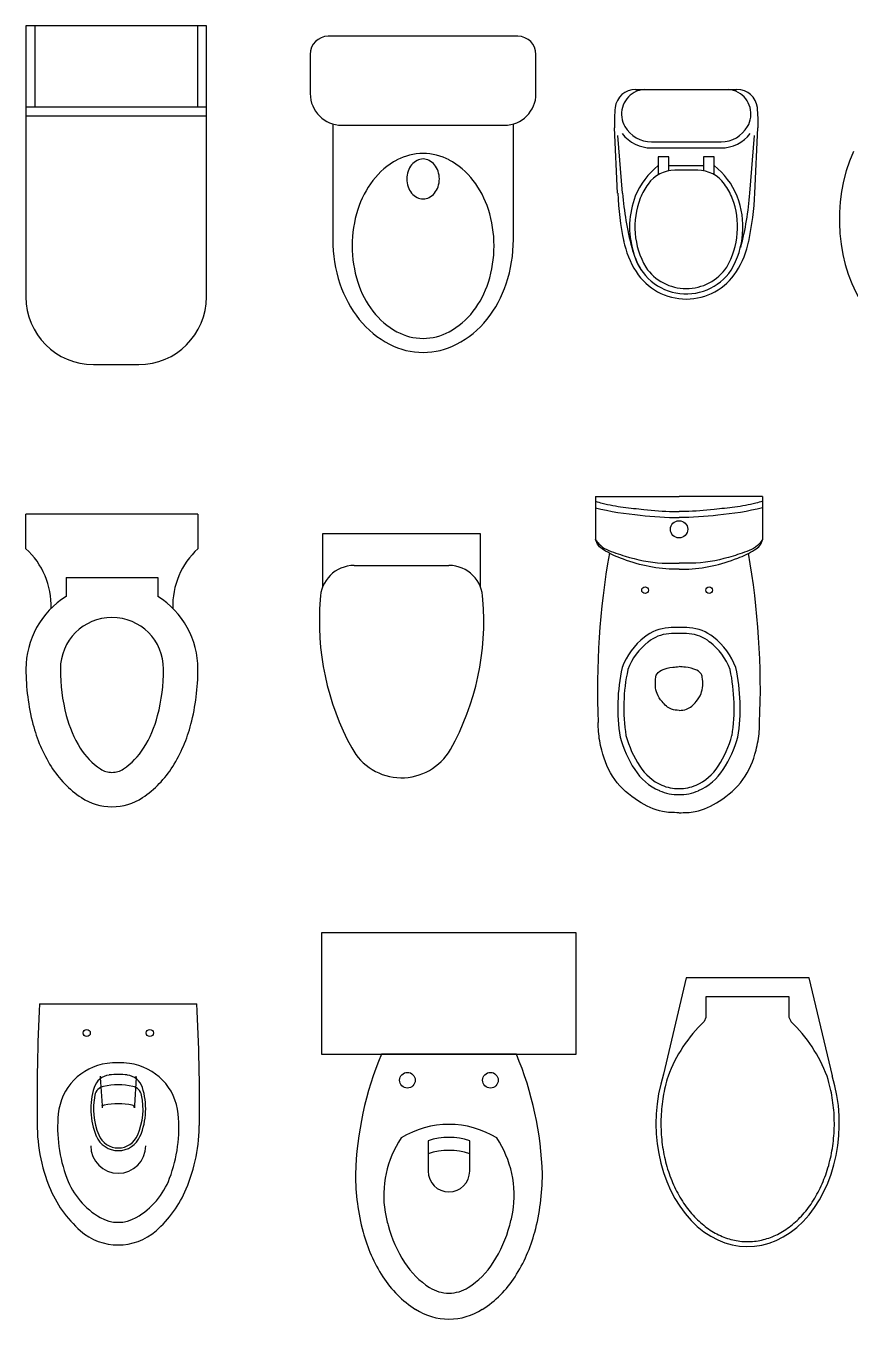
# Model space of a CAD drawing. Header units: inches. Extents: x -4069 to 370, y 13184 to 18341.
# Drawn here: x -4019 to -2194, y 13184 to 16047 of the extents above; entities that cross this region are included whole.
import ezdxf

# ---------------------------------------------------------------- set-up
doc = ezdxf.new("R2010")
doc.units = ezdxf.units.IN
doc.header["$MEASUREMENT"] = 0
doc.layers.add('freecads.com', color=7, linetype='Continuous')

msp = doc.modelspace()

# ---------------------------------------------------------------- linework, layer by layer
at = {"layer": 'freecads.com'}
for p, q in [((-3619.4, 16047.2), (-4019.4, 16047.2)), ((-4019.4, 16047.2), (-4019.4, 15847.2)), ((-3999.4, 16047.2), (-3999.4, 15867.2)), ((-3639.4, 16047.2), (-3639.4, 15867.2)), ((-3619.4, 15847.2), (-3619.4, 16047.2)), ((-2929.6, 16024.1), (-3349.6, 16024.1)), ((-3389.6, 15984.1), (-3389.6, 15897.1)), ((-2889.6, 15897.1), (-2889.6, 15984.1)), ((-2669, 15906.5), (-2444.5, 15906.5)), ((-3619.4, 15867.2), (-4019.4, 15867.2)), ((-3619.4, 15847.2), (-4019.4, 15847.2)), ((-4019.4, 15847.2), (-4019.4, 15447.2)), ((-3619.4, 15447.2), (-3619.4, 15847.2)), ((-3339.6, 15830), (-3339.6, 15574.1)), ((-3319.6, 15827.1), (-2959.6, 15827.1)), ((-2939.6, 15574.1), (-2939.6, 15830)), ((-2708.7, 15676.7), (-2715.7, 15821.6)), ((-2404.9, 15676.7), (-2397.9, 15821.6)), ((-2697.8, 15676.7), (-2708, 15804.1)), ((-2633.9, 15790.4), (-2479.7, 15790.4)), ((-2415.7, 15676.7), (-2405.5, 15804.1)), ((-2633.7, 15776.8), (-2479.9, 15776.8)), ((-2595, 15757.3), (-2618.7, 15757.3)), ((-2618.7, 15757.3), (-2618.7, 15717.5)), ((-2595, 15726.2), (-2595, 15757.3)), ((-2494.9, 15757.3), (-2518.6, 15757.3)), ((-2518.6, 15757.3), (-2518.6, 15726.2)), ((-2494.9, 15717.5), (-2494.9, 15757.3)), ((-2595, 15737.9), (-2518.6, 15737.9)), ((-2531.5, 15727.4), (-2582.1, 15727.4)), ((-3869.4, 15297.2), (-3769.4, 15297.2)), ((-2757.7, 15005), (-2757.7, 14910.1)), ((-2757.7, 15005), (-2572.7, 15005)), ((-2387.7, 15005), (-2572.7, 15005)), ((-2387.7, 15005), (-2387.7, 14910.1)), ((-4019.2, 14889.6, 0), (-4019.2, 14965.8, 0)), ((-3638.2, 14965.8, 0), (-4019.2, 14965.8, 0)), ((-3638.2, 14965.8, 0), (-3638.2, 14889.6, 0)), ((-3012.3, 14922.4), (-3362.3, 14922.4)), ((-3930.3, 14826.1, 0), (-3930.3, 14784.1, 0)), ((-3930.3, 14826.1, 0), (-3727.1, 14826.1, 0)), ((-3727.1, 14826.1, 0), (-3727.1, 14784.1, 0)), ((-2800.3, 14039.3), (-3364.5, 14039.3)), ((-3364.5, 14039.3), (-3364.5, 13770.3)), ((-2800.3, 13770.3), (-2800.3, 14039.3)), ((-2557.1, 13939.7), (-2607.2, 13725.9)), ((-2284.2, 13939.7), (-2557.1, 13939.7)), ((-2233.2, 13722.4), (-2284.2, 13939.7)), ((-2328.6, 13897.2), (-2513.5, 13897.2)), ((-2513.5, 13897.2), (-2513.5, 13851.4)), ((-2328.6, 13851.4), (-2328.6, 13897.2)), ((-3989, 13882.1), (-3640.5, 13882.1)), ((-2517.1, 13842.8), (-2517.3, 13842.7)), ((-2513.5, 13851.4), (-2517.1, 13842.8)), ((-2324.3, 13842.8), (-2328.6, 13851.4)), ((-2324.5, 13842.7), (-2324.3, 13842.8)), ((-3364.5, 13770.3), (-2800.3, 13770.3)), ((-2932.9, 13770.3), (-3231.9, 13770.3)), ((-3854.6, 13718.9), (-3850.7, 13656.8)), ((-3774.9, 13718.9), (-3778.8, 13657.1)), ((-3850.7, 13656.2), (-3850.7, 13651.6)), ((-3778.8, 13656.2), (-3778.8, 13651.6)), ((-3128.4, 13578.7), (-3128.4, 13511.5)), ((-3036.4, 13511.5), (-3036.4, 13578.7))]:
    msp.add_line(p, q, dxfattribs=at)
at = {"layer": 'freecads.com', "ltscale": 1500}
for p, q in [((-3362.3, 14922.4), (-3362.3, 14804.3)), ((-3012.3, 14804.3), (-3012.3, 14922.4)), ((-3292.3, 14852.4), (-3082.3, 14852.4))]:
    msp.add_line(p, q, dxfattribs=at)
at = {"layer": 'freecads.com'}
for centre, radius in [((-2572.7, 14932.5), 19.1), ((-2648.1, 14797.9), 7.37), ((-2506, 14797.9), 7.37), ((-3884.6, 13817.3), 7.98), ((-3744.9, 13817.3), 7.98), ((-3174.4, 13712.8), 17.3), ((-2990.4, 13712.8), 17.3)]:
    msp.add_circle(centre, radius, dxfattribs=at)
for centre, radius, start, end in [((-3349.6, 15984.1), 40, 90, 180), ((-2929.6, 15984.1), 40, 0, 90), ((-3319.6, 15897.1), 70, 180, 270), ((-2959.6, 15897.1), 70, 270, 0), ((-2669, 15861), 45.5, 90.0002, 173.4078), ((-2645.5, 15851.9), 54.6, 119.0704, 210.444), ((-2647.5, 15859.8), 46.7, 92.9425, 121.6224), ((-2466, 15859.8), 46.7, 58.3776, 87.0575), ((-2444.5, 15861), 45.5, 6.5922, 89.9998), ((-2468.1, 15851.9), 54.6, 329.556, 60.9296), ((-2443, 15834.9), 273, 173.4079, 182.785), ((-2670.5, 15834.9), 273, 357.215, 6.5921), ((-2633.7, 15858.7), 81.9, 217.4525, 270), ((-2633.7, 15858.7), 68.3, 210.3542, 269.8232), ((-2479.9, 15858.7), 81.9, 270, 322.5475), ((-2479.9, 15858.7), 68.3, 270.1768, 329.6458), ((-3118.1, 15603), 167.2, 118.3529, 142.4909), ((-3139.6, 15642.9), 121.9, 90, 118.3529), ((-3136.1, 15715.7), 37.5, 116.8993, 140.7689), ((-3139.6, 15722.7), 29.7, 90, 116.8993), ((-3139.6, 15642.9), 121.9, 61.6471, 90), ((-3139.6, 15722.7), 29.7, 63.1007, 90), ((-3143.2, 15715.7), 37.5, 39.2311, 63.1007), ((-3161.2, 15603), 167.2, 37.5091, 61.6471), ((-3121.8, 15708.2), 53.9, 161.3145, 180), ((-3130.5, 15711.2), 44.7, 140.7689, 161.3145), ((-3148.8, 15711.2), 44.7, 18.6855, 39.2311), ((-3157.5, 15708.2), 53.9, 0, 18.6855), ((-2511.6, 15604.1), 171.4, 128.6778, 157.3166), ((-2582.1, 15654.6), 72.8, 90, 144.4092), ((-2531.5, 15654.6), 72.8, 35.5908, 90), ((-2602, 15604.1), 171.4, 22.6834, 51.3222), ((-3084.3, 15577), 209.9, 142.4909, 162.3624), ((-3121.8, 15708.2), 53.9, 180, 198.6855), ((-3157.5, 15708.2), 53.9, 341.3145, 0), ((-3195, 15577), 209.9, 17.6376, 37.5091), ((-2511.6, 15604.1), 159.6, 144.4092, 157.2551), ((-2602, 15604.1), 159.6, 22.7449, 35.5908), ((-3130.5, 15705.3), 44.7, 198.6855, 219.2311), ((-3136.1, 15700.7), 37.5, 219.2311, 243.1007), ((-3139.6, 15693.7), 29.7, 243.1007, 270), ((-3139.6, 15693.7), 29.7, 270, 296.8993), ((-3143.2, 15700.7), 37.5, 296.8993, 320.7689), ((-3148.8, 15705.3), 44.7, 320.7689, 341.3145), ((-2017.8, 15709.4), 691.6, 182.7109, 191.6627), ((-2008.4, 15731.1), 691.6, 184.5138, 194.6149), ((-2492.5, 15602.1), 189.8, 158.981, 196.4807), ((-2492.5, 15602.1), 178, 159.0364, 210.1279), ((-2621.1, 15602.1), 178, 329.8721, 20.9636), ((-2621.1, 15602.1), 189.8, 329.7381, 21.019), ((-3105.2, 15731.1), 691.6, 345.3851, 355.4863), ((-3095.7, 15709.4), 691.6, 348.3373, 357.2891), ((-3030.9, 15560.1), 265.9, 162.3624, 180), ((-3248.4, 15560.1), 265.9, 0, 17.6376), ((-3028.1, 15574.1), 311.6, 180, 198.3337), ((-3030.9, 15560.1), 265.9, 180, 197.6376), ((-3248.4, 15560.1), 265.9, 342.3624, 0), ((-3251.2, 15574.1), 311.6, 341.6663, 0), ((-2499.3, 15611.1), 200.2, 191.5358, 212.6439), ((-2486.4, 15607.7), 197.9, 194.9619, 210.7743), ((-2556.8, 15574.3), 120.6, 192.4853, 325.7428), ((-2614.3, 15611.1), 200.2, 327.3561, 348.4642), ((-2556.8, 15574.3), 132, 212.6439, 327.3561), ((-2556.8, 15574.3), 108.8, 214.4723, 325.5278), ((-3082.7, 15556), 254, 198.3337, 218.6598), ((-3084.3, 15543.1), 209.9, 197.6376, 217.5091), ((-3195, 15543.1), 209.9, 322.4909, 342.3624), ((-3196.5, 15556), 254, 321.3402, 341.6663), ((-3869.4, 15447.2), 150, 180, 270), ((-3769.4, 15447.2), 150, 270, 0), ((-3118.1, 15517.1), 167.2, 217.5091, 241.6471), ((-3161.2, 15517.1), 167.2, 298.3529, 322.4909), ((-3117.5, 15528.2), 209.5, 218.6598, 242.6264), ((-3161.8, 15528.2), 209.5, 297.3736, 321.3402), ((-3139.6, 15477.2), 121.9, 241.6471, 270), ((-3139.6, 15477.2), 121.9, 270, 298.3529), ((-3139.6, 15485.4), 161.3, 242.6264, 270), ((-3139.6, 15485.4), 161.3, 270, 297.3736), ((-4135.6, 14762.6, 0), 172.3, 358.3378, 47.4896), ((-3521.8, 14762.6, 0), 172.3, 132.5104, 181.6622), ((-1040.5, 14579.9), 1712.9, 169.9316, 182.5218), ((-4105.6, 14579.9), 1712.9, 357.4782, 10.0684), ((-3828.7, 14622.9, 0), 190.5, 122.231, 180), ((-3828.7, 14622.9, 0), 190.5, 360, 57.769), ((-3828.7, 14622.9, 0), 114.3, 360, 180), ((-2562.7, 14577.9), 144.4, 126.7473, 160.4544), ((-2588.5, 14618.9), 96.1, 94.5783, 129.0588), ((-2588.5, 14618.9), 82.7, 94.6957, 129.2436), ((-2578.2, 14380.9), 334.3, 89.0615, 93.0895), ((-2578.2, 14380.9), 320.9, 89.0615, 93.0575), ((-2567.7, 14380.9), 334.3, 86.9105, 90.9385), ((-2567.7, 14380.9), 320.9, 86.9425, 90.9385), ((-2557.3, 14618.9), 82.7, 50.7564, 85.3043), ((-2557.3, 14618.9), 96.1, 50.9412, 85.4217), ((-2583.2, 14577.9), 144.4, 19.5456, 53.2527), ((-2562.7, 14577.9), 131, 126.6274, 160.3946), ((-2583.2, 14577.9), 131, 19.6054, 53.3726), ((-3533.2, 14622.9, 0), 486, 180, 194.5142), ((-3533.2, 14622.9, 0), 409.8, 180, 194.5142), ((-4124.2, 14622.9, 0), 409.8, 345.4858, 360), ((-4124.2, 14622.9, 0), 486, 345.4857, 360), ((-2296.7, 14537.5), 411.8, 167.5605, 189.0843), ((-2292.4, 14537.4), 402.7, 167.904, 188.8073), ((-2853.4, 14537.4), 402.7, 351.1927, 12.096), ((-2849.1, 14537.5), 411.8, 350.9157, 12.4395), ((-3678.9, 14585.2, 0), 259.3, 194.5143, 212.0054), ((-3978.5, 14585.2, 0), 259.3, 327.9946, 345.4857), ((-3678.9, 14585.2, 0), 335.5, 194.5143, 212.0054), ((-3978.5, 14585.2, 0), 335.5, 327.9946, 345.4857), ((-2460.1, 14539.1), 252.2, 195.3265, 213.2554), ((-2460.1, 14539.1), 238.8, 195.3808, 213.289), ((-2685.8, 14539.1), 238.8, 326.711, 344.6192), ((-2685.8, 14539.1), 252.2, 326.7446, 344.6735), ((-3770.9, 14527.7, 0), 150.8, 212.0054, 236.4659), ((-3886.5, 14527.7, 0), 150.8, 303.5341, 327.9946), ((-3770.9, 14527.7, 0), 227, 212.0054, 236.4659), ((-3886.5, 14527.7, 0), 227, 303.5341, 327.9946), ((-2568.1, 14465.3), 108, 212.0025, 246.6383), ((-2577.8, 14465.3), 108, 293.3617, 327.9975), ((-3828.7, 14440.5, 0), 46.2, 236.466, 270), ((-3828.7, 14440.5, 0), 46.2, 270, 303.534), ((-2568.1, 14465.3), 121.4, 212.0747, 246.6189), ((-2577.8, 14465.3), 121.4, 293.3811, 327.9253), ((-2575.2, 14447.5), 102.3, 246.3077, 271.4378), ((-2575.2, 14447.5), 88.9, 246.2844, 271.4378), ((-2570.7, 14447.5), 102.3, 268.5622, 293.6923), ((-2570.7, 14447.5), 88.9, 268.5622, 293.7156), ((-3828.7, 14440.5, 0), 122.4, 236.4659, 270), ((-3828.7, 14440.5, 0), 122.4, 270, 303.5341), ((-2.4, 13667.7), 3992.3, 176.9204, 180.7918), ((-7627.1, 13667.7), 3992.3, 359.2082, 3.0796), ((-2294.1, 13608.6), 323.4, 133.6318, 159.5865), ((-2548.1, 13608.6), 323.4, 20.4135, 46.3682), ((-3823.4, 13626.1), 124.8, 97.3851, 174.4875), ((-3814.8, 13559.8), 191.6, 82.6149, 97.3851), ((-3806.2, 13626.1), 124.8, 5.5126, 82.6149), ((-2546.7, 13482.9), 743, 157.2482, 178.3252), ((-3618.1, 13482.9), 743, 1.6748, 22.7518), ((-3830.2, 13684.6), 39.9, 96.5911, 162.279), ((-3804.8, 13722), 49.9, 180, 183.5729), ((-3814.8, 13550.8), 174.7, 83.4089, 96.5911), ((-3799.3, 13684.6), 39.9, 17.721, 83.4089), ((-3824.7, 13722), 49.9, 356.4271, 0), ((-3719.9, 13649.4), 155.7, 162.279, 202.7308), ((-3842.1, 13674.7), 25, 101.7076, 168.2796), ((-3814.8, 13542.8), 159.7, 78.2924, 101.8625), ((-3787.4, 13674.7), 25, 11.7204, 78.2924), ((-3909.6, 13649.4), 155.7, 337.2692, 17.721), ((-3719.9, 13649.4), 149.7, 168.2796, 202.7308), ((-3814.8, 13500.9), 159.7, 78.7667, 101.2334), ((-3909.6, 13649.4), 149.7, 337.2692, 11.7204), ((-3632.6, 13607.7), 316.4, 174.4875, 200.7485), ((-3844.7, 13651.6), 5.99, 101.2334, 180), ((-3860.7, 13656.2), 9.98, 0, 3.5729), ((-3784.8, 13651.6), 5.99, 3.0582, 78.7667), ((-3758.9, 13655.8), 20, 176.4271, 180), ((-3996.9, 13607.7), 316.4, 339.2515, 5.5126), ((-3615.2, 13617.7), 379.3, 178.5146, 202.5994), ((-4014.4, 13617.7), 379.3, 337.4006, 0), ((-8625.5, 13625.6), 4990.4, 359.9023, 359.9097), ((-3082.4, 13413.3), 201.7, 58.3012, 121.6988), ((-3814.8, 13609.7), 52.9, 202.7308, 337.2692), ((-3814.8, 13609.7), 46.9, 202.7308, 337.2692), ((-2996.9, 13457.7), 229.9, 146.4105, 189.2597), ((-3082.4, 13442), 144.2, 71.4021, 108.5979), ((-3167.9, 13457.7), 229.9, 350.7403, 33.5895), ((-3814.8, 13567.7), 60.9, 180, 270), ((-3814.8, 13567.7), 60.9, 270, 0), ((-3082.4, 13413.3), 144.2, 71.4021, 108.5979), ((-3769.8, 13555.7), 169.7, 200.7485, 239.9752), ((-3859.7, 13555.7), 169.7, 300.0248, 339.2515), ((-2793.8, 13504.6), 495.6, 180, 194.9618), ((-3082.4, 13511.5), 46, 180, 0), ((-3371, 13504.6), 495.6, 345.0382, 0), ((-3734.9, 13567.9), 249.5, 201.2543, 229.0355), ((-3894.6, 13567.9), 249.5, 310.9645, 337.4006), ((-3814.8, 13477.9), 79.8, 239.9752, 300.0248), ((-2793.8, 13504.6), 438.1, 191.0382, 194.9618), ((-3371, 13504.6), 438.1, 345.0382, 348.9618), ((-3814.8, 13475.9), 127.8, 229.0355, 310.9645), ((-2936, 13466.6), 348.4, 194.9618, 212.8285), ((-2936, 13466.6), 290.9, 194.9618, 212.8285), ((-3228.8, 13466.6), 290.9, 327.1715, 345.0382), ((-3228.8, 13466.6), 348.4, 327.1715, 345.0382), ((-3025.9, 13408.6), 184, 212.8285, 237.2983), ((-3138.9, 13408.6), 184, 302.7017, 327.1715), ((-3025.9, 13408.6), 241.5, 212.8285, 237.2983), ((-3138.9, 13408.6), 241.5, 302.7017, 327.1715), ((-3082.4, 13320.6), 79.3, 237.2983, 270), ((-3082.4, 13320.6), 79.3, 270, 302.7017), ((-3082.4, 13320.6), 136.8, 237.2983, 270), ((-3082.4, 13320.6), 136.8, 270, 302.7017)]:
    msp.add_arc(centre, radius, start, end, dxfattribs=at)
at = {"layer": 'freecads.com', "ltscale": 1500}
for centre, radius, start, end in [((-3292.3, 14777.4), 75, 90, 180), ((-3082.3, 14777.4), 75, 0, 90), ((-2791, 14727.8), 578.4, 175.0764, 208.8865), ((-3583.6, 14727.8), 578.4, 330.7328, 4.9236), ((-3187.3, 14507.4), 125, 208.1961, 330.0424)]:
    msp.add_arc(centre, radius, start, end, dxfattribs=at)
at = {"layer": 'freecads.com'}
for centre, major_axis, ratio, start_param, end_param in [((-2042.7, 15618.8), (0, -263.8), 0.663319, 4.107828, 8.458543), ((-2420.9, 13617.1), (0, -272.8), 0.74463, 4.302209, 8.249905)]:
    msp.add_ellipse(centre, major_axis=major_axis, ratio=ratio, start_param=start_param, end_param=end_param, dxfattribs=at)
for points in [[(-2757.7, 14994.5), (-2742.7, 14990.3), (-2696.2, 14981.6), (-2650.6, 14976.5), (-2586, 14971.9), (-2572.7, 14971.9)], [(-2387.7, 14994.5), (-2402.7, 14990.3), (-2449.2, 14981.6), (-2494.8, 14976.5), (-2559.4, 14971.9), (-2572.7, 14971.9)], [(-2572.7, 14844.3), (-2587, 14844.3), (-2702.6, 14868.7), (-2739.9, 14887), (-2751.5, 14896.5), (-2757.7, 14910.1)], [(-2757.7, 14910.1), (-2750.1, 14900), (-2712.6, 14879.9), (-2692.3, 14873.3), (-2610, 14857.7), (-2572.7, 14857.8)], [(-2572.7, 14844.3), (-2558.4, 14844.3), (-2442.8, 14868.7), (-2405.5, 14887), (-2393.9, 14896.5), (-2387.7, 14910.1)], [(-2387.7, 14910.1), (-2395.3, 14900), (-2432.8, 14879.9), (-2453.1, 14873.3), (-2535.4, 14857.7), (-2572.7, 14857.8)], [(-2572.7, 14531.5), (-2589.4, 14534.3), (-2610.5, 14550.9), (-2621.3, 14568.6), (-2624.2, 14605.1), (-2623.3, 14609.4), (-2611.8, 14620.3), (-2586.6, 14627.1), (-2572.7, 14628.4)], [(-2572.7, 14531.5), (-2556, 14534.3), (-2534.9, 14550.9), (-2524.1, 14568.6), (-2521.2, 14605.1), (-2522.1, 14609.4), (-2533.6, 14620.3), (-2558.8, 14627.1), (-2572.7, 14628.4)]]:
    msp.add_spline(points, degree=3, dxfattribs=at)
for points, knots in [([(-2757.7, 14980.4), (-2726, 14971.8), (-2691.3, 14967), (-2630.4, 14960.9), (-2600.9, 14958.2), (-2572.6, 14958.4)], [0.0038463, 0.0038463, 0.0038463, 0.0038463, 0.1020998, 0.1020998, 0.1868251, 0.1868251, 0.1868251, 0.1868251]), ([(-2387.7, 14980.4), (-2419.4, 14971.8), (-2454.1, 14967), (-2515, 14960.9), (-2544.5, 14958.2), (-2572.8, 14958.4)], [0.0038463, 0.0038463, 0.0038463, 0.0038463, 0.1020998, 0.1020998, 0.1868251, 0.1868251, 0.1868251, 0.1868251]), ([(-2573.4, 14305), (-2585.5, 14305.2), (-2617.1, 14305.7), (-2667.7, 14330.9), (-2719.5, 14375), (-2743.6, 14433.6), (-2751.1, 14477.5), (-2751.7, 14498), (-2751.7, 14504.5)], [0, 0, 0, 0, 0.0357659, 0.0940981, 0.1647951, 0.2357591, 0.2783249, 0.2978559, 0.2978559, 0.2978559, 0.2978559]), ([(-2572.7, 14305), (-2560.7, 14305.2), (-2529, 14305.7), (-2478.5, 14330.9), (-2426.7, 14375), (-2402.6, 14433.6), (-2395.1, 14477.5), (-2394.4, 14498), (-2394.4, 14504.5)], [0, 0, 0, 0, 0.0357659, 0.0940981, 0.1647951, 0.2357591, 0.2783249, 0.2978559, 0.2978559, 0.2978559, 0.2978559]), ([(-2597.2, 13721.4), (-2599.2, 13714.6), (-2601.4, 13706.6), (-2606.8, 13684.1), (-2609.4, 13669.4), (-2612.5, 13639.6), (-2613.2, 13624.5), (-2612.5, 13594.4), (-2611.3, 13579.4), (-2606.8, 13549.9), (-2603.7, 13535.4), (-2595.6, 13507.4), (-2590.6, 13493.9), (-2579.2, 13468.3), (-2572.6, 13456.2), (-2558.2, 13433.6), (-2550.2, 13423.2), (-2533.2, 13404.4), (-2524.1, 13396.1), (-2505.2, 13381.5), (-2495.3, 13375.4), (-2474.9, 13365.5), (-2464.5, 13361.8), (-2443.3, 13356.7), (-2432.6, 13355.4), (-2411.2, 13355.3), (-2400.4, 13356.4), (-2379.2, 13361.2), (-2368.8, 13364.8), (-2348.4, 13374.4), (-2338.4, 13380.4), (-2319.3, 13394.6), (-2310.2, 13402.8), (-2293.1, 13421.4), (-2285, 13431.6), (-2270.4, 13454), (-2263.8, 13466), (-2252.1, 13491.5), (-2247.1, 13504.9), (-2238.7, 13532.8), (-2235.5, 13547.2), (-2230.8, 13576.6), (-2229.4, 13591.6), (-2228.5, 13621.7), (-2229, 13636.8), (-2232, 13666.7), (-2234.4, 13681.4), (-2239.6, 13703.6), (-2241.7, 13711.4), (-2244.6, 13721.4)], [4.302209, 4.302209, 4.302209, 4.302209, 4.399567, 4.399567, 4.570324, 4.570324, 4.741082, 4.741082, 4.91184, 4.91184, 5.082597, 5.082597, 5.253355, 5.253355, 5.424112, 5.424112, 5.59487, 5.59487, 5.765627, 5.765627, 5.936385, 5.936385, 6.107142, 6.107142, 6.2779, 6.2779, 6.448657, 6.448657, 6.619415, 6.619415, 6.790172, 6.790172, 6.96093, 6.96093, 7.131688, 7.131688, 7.302445, 7.302445, 7.473203, 7.473203, 7.64396, 7.64396, 7.814718, 7.814718, 7.985475, 7.985475, 8.156233, 8.156233, 8.249905, 8.249905, 8.249905, 8.249905])]:
    msp.add_open_spline(points, degree=3, knots=knots, dxfattribs=at)

doc.saveas('drawing.dxf')
